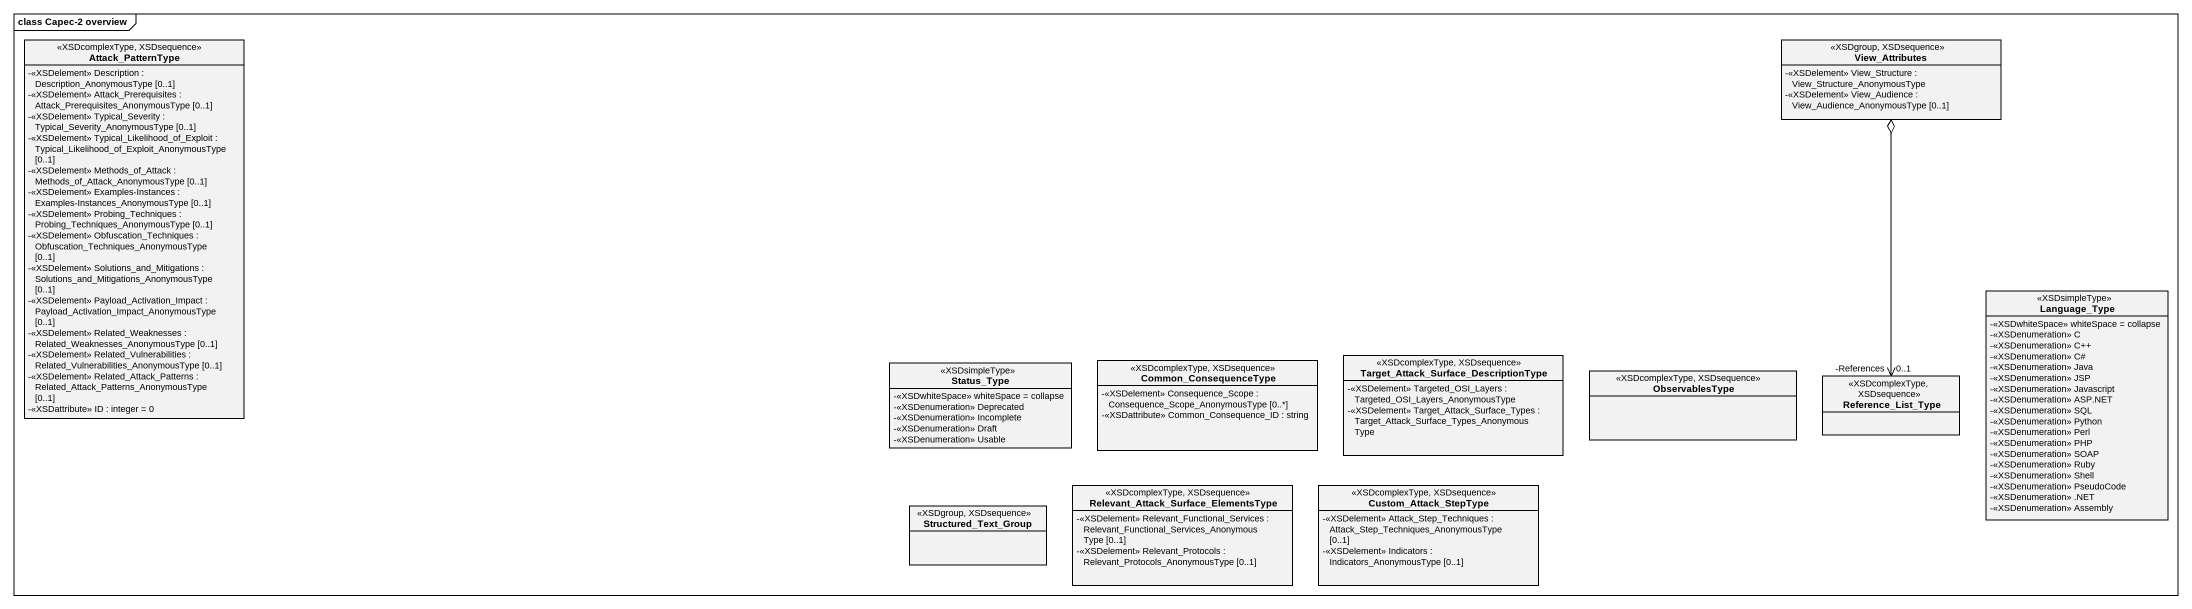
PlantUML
@startuml
mainframe class Capec-2 overview
hide circle
hide empty members
skinparam classAttributeIconSize 0
class Attack_PatternType <<XSDcomplexType, XSDsequence>> {
  -<<XSDelement>> Description : Description_AnonymousType [0..1]
  -<<XSDelement>> Attack_Prerequisites : Attack_Prerequisites_AnonymousType [0..1]
  -<<XSDelement>> Typical_Severity : Typical_Severity_AnonymousType [0..1]
  -<<XSDelement>> Typical_Likelihood_of_Exploit : Typical_Likelihood_of_Exploit_AnonymousType [0..1]
  -<<XSDelement>> Methods_of_Attack : Methods_of_Attack_AnonymousType [0..1]
  -<<XSDelement>> Examples-Instances : Examples-Instances_AnonymousType [0..1]
  -<<XSDelement>> Probing_Techniques : Probing_Techniques_AnonymousType [0..1]
  -<<XSDelement>> Obfuscation_Techniques : Obfuscation_Techniques_AnonymousType [0..1]
  -<<XSDelement>> Solutions_and_Mitigations : Solutions_and_Mitigations_AnonymousType [0..1]
  -<<XSDelement>> Payload_Activation_Impact : Payload_Activation_Impact_AnonymousType [0..1]
  -<<XSDelement>> Related_Weaknesses : Related_Weaknesses_AnonymousType [0..1]
  -<<XSDelement>> Related_Vulnerabilities : Related_Vulnerabilities_AnonymousType [0..1]
  -<<XSDelement>> Related_Attack_Patterns : Related_Attack_Patterns_AnonymousType [0..1]
  -<<XSDattribute>> ID : integer = 0
}
class View_Attributes <<XSDgroup, XSDsequence>> {
  -<<XSDelement>> View_Structure : View_Structure_AnonymousType
  -<<XSDelement>> View_Audience : View_Audience_AnonymousType [0..1]
}
class Language_Type <<XSDsimpleType>> {
  -<<XSDwhiteSpace>> whiteSpace = collapse
  -<<XSDenumeration>> C
  -<<XSDenumeration>> C++
  -<<XSDenumeration>> C#
  -<<XSDenumeration>> Java
  -<<XSDenumeration>> JSP
  -<<XSDenumeration>> Javascript
  -<<XSDenumeration>> ASP.NET
  -<<XSDenumeration>> SQL
  -<<XSDenumeration>> Python
  -<<XSDenumeration>> Perl
  -<<XSDenumeration>> PHP
  -<<XSDenumeration>> SOAP
  -<<XSDenumeration>> Ruby
  -<<XSDenumeration>> Shell
  -<<XSDenumeration>> PseudoCode
  -<<XSDenumeration>> .NET
  -<<XSDenumeration>> Assembly
}
class Status_Type <<XSDsimpleType>> {
  -<<XSDwhiteSpace>> whiteSpace = collapse
  -<<XSDenumeration>> Deprecated
  -<<XSDenumeration>> Incomplete
  -<<XSDenumeration>> Draft
  -<<XSDenumeration>> Usable
}
class Common_ConsequenceType <<XSDcomplexType, XSDsequence>> {
  -<<XSDelement>> Consequence_Scope : Consequence_Scope_AnonymousType [0..*]
  -<<XSDattribute>> Common_Consequence_ID : string
}
class "Target_Attack_Surface_DescriptionType" as Target_Attack_Surface <<XSDcomplexType, XSDsequence>> {
  -<<XSDelement>> Targeted_OSI_Layers : Targeted_OSI_Layers_AnonymousType
  -<<XSDelement>> Target_Attack_Surface_Types : Target_Attack_Surface_Types_AnonymousType
}
class ObservablesType <<XSDcomplexType, XSDsequence>>
class Reference_List_Type <<XSDcomplexType, XSDsequence>>
class "Relevant_Attack_Surface_ElementsType" as Relevant_Attack_Surface <<XSDcomplexType, XSDsequence>> {
  -<<XSDelement>> Relevant_Functional_Services : Relevant_Functional_Services_AnonymousType [0..1]
  -<<XSDelement>> Relevant_Protocols : Relevant_Protocols_AnonymousType [0..1]
}
class Custom_Attack_StepType <<XSDcomplexType, XSDsequence>> {
  -<<XSDelement>> Attack_Step_Techniques : Attack_Step_Techniques_AnonymousType [0..1]
  -<<XSDelement>> Indicators : Indicators_AnonymousType [0..1]
}
class Structured_Text_Group <<XSDgroup, XSDsequence>>
Reference_List_Type "-References\n0..1" <-up-o View_Attributes
@enduml
